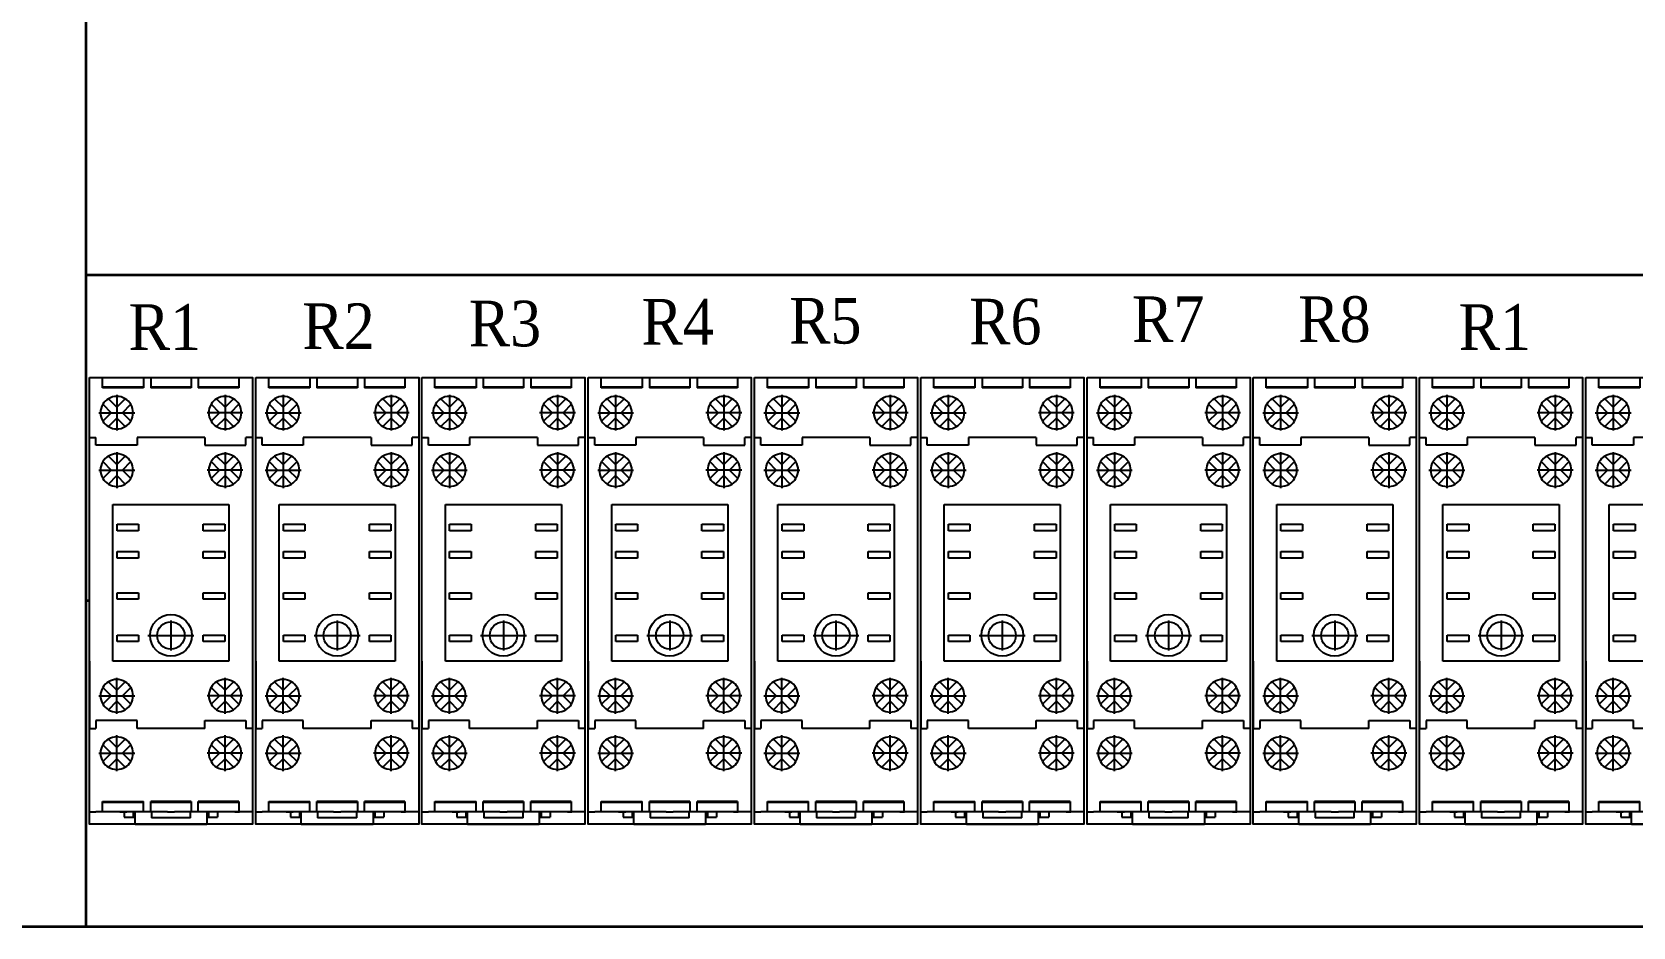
# Model space of a CAD drawing. Header units: millimetres. Extents: x 0 to 19177, y 0 to 12100.
# Drawn here: x 17176.8 to 17422.3, y 11194.9 to 11332.1 of the extents above; entities that cross this region are included whole.
import ezdxf

# ---------------------------------------------------------------- set-up
doc = ezdxf.new("R2010")
doc.units = ezdxf.units.MM
doc.header["$MEASUREMENT"] = 0
doc.linetypes.add('DOT_CENTER', pattern=[14, 12, -1, 0, -1])
doc.layers.add('1', color=7, linetype='Continuous')
doc.layers.add('mang', color=4, linetype='Continuous')
doc.layers.add('NetDam', color=7, linetype='Continuous', lineweight=35)
doc.styles.add('HOATBF.shx', font='', dxfattribs={"width": 0.9})
doc.styles.get('HOATBF.shx').set_extended_font_data('.VnAvant')

# ---------------------------------------------------------------- blocks, each defined once
blk = doc.blocks.new('RELAY PXC 2PDT')
at = {"color": 7, "linetype": 'Continuous'}
for p, q in [((2735.91, -1821.77), (2736.91, -1821.77)), ((2735.91, -1830.97), (2735.91, -1821.77)), ((2737.91, -1823.27), (2737.91, -1821.77)), ((2737.91, -1821.77), (2744.21, -1821.77)), ((2744.21, -1821.77), (2745.31, -1821.77)), ((2744.21, -1821.77), (2744.21, -1823.27)), ((2745.31, -1821.77), (2751.51, -1821.77)), ((2745.31, -1821.77), (2745.31, -1823.27)), ((2751.51, -1821.77), (2752.61, -1821.77)), ((2751.51, -1821.77), (2751.51, -1823.27)), ((2752.61, -1821.77), (2752.61, -1823.27)), ((2752.61, -1821.77), (2758.81, -1821.77)), ((2758.81, -1821.77), (2759.91, -1821.77)), ((2758.81, -1821.77), (2758.81, -1823.27)), ((2737.91, -1823.37), (2737.91, -1823.27)), ((2744.21, -1823.37), (2737.91, -1823.37)), ((2744.21, -1823.27), (2744.21, -1823.37)), ((2745.31, -1823.27), (2745.31, -1823.37)), ((2751.51, -1823.37), (2745.31, -1823.37)), ((2751.51, -1823.27), (2751.51, -1823.37)), ((2752.61, -1823.27), (2752.61, -1823.37)), ((2758.81, -1823.37), (2752.61, -1823.37)), ((2758.81, -1823.27), (2758.81, -1823.37)), ((2737.97, -1825.88), (2739.26, -1827.17)), ((2738.82, -1825.03), (2740.11, -1826.32)), ((2740.11, -1826.32), (2741.4, -1825.03)), ((2740.96, -1827.17), (2742.25, -1825.88)), ((2755.86, -1827.17), (2754.57, -1825.88)), ((2756.71, -1826.32), (2755.42, -1825.03)), ((2758, -1825.03), (2756.71, -1826.32)), ((2758.85, -1825.88), (2757.56, -1827.17)), ((2739.26, -1827.17), (2737.97, -1828.46)), ((2738.82, -1829.31), (2740.11, -1828.02)), ((2740.11, -1828.02), (2741.4, -1829.31)), ((2742.25, -1828.46), (2740.96, -1827.17)), ((2754.57, -1828.46), (2755.86, -1827.17)), ((2756.71, -1828.02), (2755.42, -1829.31)), ((2758, -1829.31), (2756.71, -1828.02)), ((2757.56, -1827.17), (2758.85, -1828.46)), ((2735.91, -1830.97), (2736.91, -1830.97)), ((2735.91, -1841.27), (2735.91, -1830.97)), ((2736.91, -1832.17), (2736.91, -1830.97)), ((2743.21, -1830.97), (2743.21, -1832.17)), ((2753.61, -1830.97), (2743.21, -1830.97)), ((2753.61, -1830.97), (2753.61, -1832.17)), ((2759.91, -1832.17), (2759.91, -1830.97)), ((2760.91, -1830.97), (2759.91, -1830.97)), ((2743.21, -1832.17), (2736.91, -1832.17)), ((2738.82, -1833.83), (2740.11, -1835.12)), ((2740.11, -1835.12), (2741.4, -1833.83)), ((2753.61, -1832.17), (2759.91, -1832.17)), ((2756.71, -1835.12), (2755.42, -1833.83)), ((2758, -1833.83), (2756.71, -1835.12)), ((2737.97, -1834.68), (2739.26, -1835.97)), ((2739.26, -1835.97), (2737.97, -1837.26)), ((2740.96, -1835.97), (2742.25, -1834.68)), ((2742.25, -1837.26), (2740.96, -1835.97)), ((2755.86, -1835.97), (2754.57, -1834.68)), ((2754.57, -1837.26), (2755.86, -1835.97)), ((2758.85, -1834.68), (2757.56, -1835.97)), ((2757.56, -1835.97), (2758.85, -1837.26)), ((2738.82, -1838.11), (2740.11, -1836.82)), ((2740.11, -1836.82), (2741.4, -1838.11)), ((2756.71, -1836.82), (2755.42, -1838.11)), ((2758, -1838.11), (2756.71, -1836.82)), ((2739.51, -1841.27), (2757.31, -1841.27)), ((2739.51, -1865.27), (2739.51, -1841.27)), ((2757.31, -1841.27), (2757.31, -1865.27)), ((2740.16, -1844.27), (2743.46, -1844.27)), ((2740.16, -1845.27), (2740.16, -1844.27)), ((2743.46, -1845.27), (2740.16, -1845.27)), ((2743.46, -1844.27), (2743.46, -1845.27)), ((2753.36, -1844.27), (2756.66, -1844.27)), ((2753.36, -1845.27), (2753.36, -1844.27)), ((2756.66, -1845.27), (2753.36, -1845.27)), ((2756.66, -1844.27), (2756.66, -1845.27)), ((2740.16, -1848.47), (2743.46, -1848.47)), ((2740.16, -1849.47), (2740.16, -1848.47)), ((2743.46, -1848.47), (2743.46, -1849.47)), ((2753.36, -1848.47), (2756.66, -1848.47)), ((2753.36, -1849.47), (2753.36, -1848.47)), ((2756.66, -1848.47), (2756.66, -1849.47)), ((2743.46, -1849.47), (2740.16, -1849.47)), ((2756.66, -1849.47), (2753.36, -1849.47)), ((2740.16, -1854.77), (2743.46, -1854.77)), ((2740.16, -1855.77), (2740.16, -1854.77)), ((2743.46, -1855.77), (2740.16, -1855.77)), ((2743.46, -1854.77), (2743.46, -1855.77)), ((2753.36, -1855.77), (2753.36, -1854.77)), ((2753.36, -1854.77), (2756.66, -1854.77)), ((2756.66, -1855.77), (2753.36, -1855.77)), ((2756.66, -1854.77), (2756.66, -1855.77)), ((2740.16, -1861.27), (2743.46, -1861.27)), ((2740.16, -1862.27), (2740.16, -1861.27)), ((2743.46, -1862.27), (2740.16, -1862.27)), ((2743.46, -1861.27), (2743.46, -1862.27)), ((2753.36, -1861.27), (2756.66, -1861.27)), ((2753.36, -1862.27), (2753.36, -1861.27)), ((2756.66, -1862.27), (2753.36, -1862.27)), ((2756.66, -1861.27), (2756.66, -1862.27)), ((2735.91, -1865.27), (2735.91, -1875.57)), ((2757.31, -1865.27), (2739.51, -1865.27)), ((2738.82, -1868.43), (2740.11, -1869.72)), ((2740.11, -1869.72), (2741.4, -1868.43)), ((2756.71, -1869.72), (2755.42, -1868.43)), ((2758, -1868.43), (2756.71, -1869.72)), ((2739.26, -1870.57), (2737.97, -1869.28)), ((2737.97, -1871.86), (2739.26, -1870.57)), ((2742.25, -1869.28), (2740.96, -1870.57)), ((2740.96, -1870.57), (2742.25, -1871.86)), ((2754.57, -1869.28), (2755.86, -1870.57)), ((2755.86, -1870.57), (2754.57, -1871.86)), ((2757.56, -1870.57), (2758.85, -1869.28)), ((2758.85, -1871.86), (2757.56, -1870.57)), ((2738.82, -1872.71), (2740.11, -1871.42)), ((2740.11, -1871.42), (2741.4, -1872.71)), ((2756.71, -1871.42), (2755.42, -1872.71)), ((2758, -1872.71), (2756.71, -1871.42)), ((2735.91, -1884.77), (2735.91, -1875.57)), ((2735.91, -1875.57), (2736.91, -1875.57)), ((2743.21, -1874.37), (2736.91, -1874.37)), ((2736.91, -1874.37), (2736.91, -1875.57)), ((2743.21, -1875.57), (2743.21, -1874.37)), ((2753.61, -1875.57), (2743.21, -1875.57)), ((2753.61, -1875.57), (2753.61, -1874.37)), ((2753.61, -1874.37), (2759.91, -1874.37)), ((2759.91, -1874.37), (2759.91, -1875.57)), ((2760.91, -1875.57), (2759.91, -1875.57)), ((2739.26, -1879.37), (2737.97, -1878.08)), ((2738.82, -1877.23), (2740.11, -1878.52)), ((2740.11, -1878.52), (2741.4, -1877.23)), ((2742.25, -1878.08), (2740.96, -1879.37)), ((2754.57, -1878.08), (2755.86, -1879.37)), ((2756.71, -1878.52), (2755.42, -1877.23)), ((2758, -1877.23), (2756.71, -1878.52)), ((2757.56, -1879.37), (2758.85, -1878.08)), ((2737.97, -1880.66), (2739.26, -1879.37)), ((2738.82, -1881.51), (2740.11, -1880.22)), ((2740.11, -1880.22), (2741.4, -1881.51)), ((2740.96, -1879.37), (2742.25, -1880.66)), ((2755.86, -1879.37), (2754.57, -1880.66)), ((2756.71, -1880.22), (2755.42, -1881.51)), ((2758, -1881.51), (2756.71, -1880.22)), ((2758.85, -1880.66), (2757.56, -1879.37)), ((2737.91, -1886.77), (2744.21, -1886.77)), ((2737.91, -1886.87), (2737.91, -1886.77)), ((2737.91, -1888.37), (2737.91, -1886.87)), ((2744.21, -1886.87), (2744.21, -1886.77)), ((2744.21, -1888.37), (2744.21, -1886.87)), ((2751.51, -1886.77), (2745.31, -1886.77)), ((2745.31, -1886.87), (2745.31, -1886.77)), ((2745.31, -1888.37), (2745.31, -1886.87)), ((2751.51, -1886.77), (2751.51, -1886.87)), ((2751.51, -1886.87), (2751.51, -1888.37)), ((2758.81, -1886.77), (2752.61, -1886.77)), ((2752.61, -1886.87), (2752.61, -1886.77)), ((2752.61, -1888.37), (2752.61, -1886.87)), ((2758.81, -1886.77), (2758.81, -1886.87)), ((2758.81, -1886.87), (2758.81, -1888.37)), ((2735.91, -1888.37), (2736.91, -1888.37)), ((2743.21, -1888.37), (2736.91, -1888.37)), ((2740.56, -1888.37), (2741.26, -1888.37)), ((2741.26, -1888.37), (2741.26, -1889.17)), ((2741.26, -1888.37), (2741.66, -1888.37)), ((2741.26, -1889.17), (2742.64, -1889.17)), ((2742.64, -1888.37), (2741.66, -1888.37)), ((2742.91, -1888.37), (2742.64, -1888.37)), ((2742.64, -1888.37), (2742.64, -1889.17)), ((2742.64, -1889.17), (2742.91, -1889.17)), ((2742.91, -1890.27), (2742.91, -1888.37)), ((2745.41, -1888.37), (2742.91, -1888.37)), ((2742.91, -1890.27), (2753.91, -1890.27)), ((2745.41, -1888.37), (2745.41, -1889.27)), ((2747.86, -1888.37), (2745.41, -1888.37)), ((2751.41, -1889.27), (2745.41, -1889.27)), ((2747.86, -1888.37), (2748.96, -1888.37)), ((2751.41, -1888.37), (2748.96, -1888.37)), ((2760.91, -1888.37), (2751.41, -1888.37)), ((2751.41, -1889.27), (2751.41, -1888.37)), ((2753.91, -1888.37), (2753.91, -1890.27)), ((2753.91, -1889.17), (2754.19, -1889.17)), ((2754.19, -1888.37), (2754.19, -1889.17)), ((2754.19, -1889.17), (2755.56, -1889.17)), ((2755.56, -1888.37), (2755.56, -1889.17)), ((2758.21, -1888.37), (2758.91, -1888.37))]:
    blk.add_line(p, q, dxfattribs=at)
at = {"color": 2, "linetype": 'Continuous'}
for p, q in [((2744.21, -1823.27), (2737.91, -1823.27)), ((2751.51, -1823.27), (2745.31, -1823.27)), ((2758.81, -1823.27), (2752.61, -1823.27)), ((2737.91, -1886.87), (2744.21, -1886.87)), ((2745.31, -1886.87), (2751.51, -1886.87)), ((2752.61, -1886.87), (2758.81, -1886.87))]:
    blk.add_line(p, q, dxfattribs=at)
at = {"color": 7}
blk.add_lwpolyline([(2735.91, -1821.77), (2760.91, -1821.77), (2760.91, -1890.27), (2735.91, -1890.27)], close=True, dxfattribs=at)
at = {"color": 7, "linetype": 'Continuous'}
for radius in [3.2, 2.1]:
    blk.add_circle((2748.41, -1861.32), radius, dxfattribs=at)
for centre, start, end in [((2740.11, -1827.17), 148.8865, 211.1135), ((2740.11, -1827.17), 121.1135, 148.8865), ((2740.11, -1827.17), 90, 121.1135), ((2740.11, -1827.17), 58.8865, 90), ((2740.11, -1827.17), 31.1135, 58.8865), ((2740.11, -1827.17), 328.8865, 31.1135), ((2756.71, -1827.17), 148.8865, 211.1135), ((2756.71, -1827.17), 121.1135, 148.8865), ((2756.71, -1827.17), 90, 121.1135), ((2756.71, -1827.17), 58.8865, 90), ((2756.71, -1827.17), 31.1135, 58.8865), ((2756.71, -1827.17), 328.8865, 31.1135), ((2740.11, -1827.17), 211.1135, 238.8865), ((2740.11, -1827.17), 301.1135, 328.8865), ((2756.71, -1827.17), 211.1135, 238.8865), ((2756.71, -1827.17), 301.1135, 328.8865), ((2740.11, -1827.17), 238.8865, 301.1135), ((2756.71, -1827.17), 238.8865, 301.1135), ((2740.11, -1835.97), 121.1135, 148.8865), ((2740.11, -1835.97), 58.8865, 121.1135), ((2740.11, -1835.97), 31.1135, 58.8865), ((2756.71, -1835.97), 121.1135, 148.8865), ((2756.71, -1835.97), 58.8865, 121.1135), ((2756.71, -1835.97), 31.1135, 58.8865), ((2740.11, -1835.97), 148.8865, 211.1135), ((2740.11, -1835.97), 0, 31.1135), ((2740.11, -1835.97), 328.8865, 0), ((2756.71, -1835.97), 148.8865, 180), ((2756.71, -1835.97), 180, 211.1135), ((2756.71, -1835.97), 328.8865, 31.1135), ((2740.11, -1835.97), 211.1135, 238.8865), ((2740.11, -1835.97), 238.8865, 301.1135), ((2740.11, -1835.97), 301.1135, 328.8865), ((2756.71, -1835.97), 211.1135, 238.8865), ((2756.71, -1835.97), 238.8865, 301.1135), ((2756.71, -1835.97), 301.1135, 328.8865), ((2740.11, -1870.57), 121.1135, 148.8865), ((2740.11, -1870.57), 58.8865, 121.1135), ((2740.11, -1870.57), 31.1135, 58.8865), ((2756.71, -1870.57), 121.1135, 148.8865), ((2756.71, -1870.57), 58.8865, 121.1135), ((2756.71, -1870.57), 31.1135, 58.8865), ((2740.11, -1870.57), 148.8865, 211.1135), ((2740.11, -1870.57), 360, 31.1135), ((2740.11, -1870.57), 328.8865, 360), ((2756.71, -1870.57), 148.8865, 180), ((2756.71, -1870.57), 180, 211.1135), ((2756.71, -1870.57), 328.8865, 31.1135), ((2740.11, -1870.57), 211.1135, 238.8865), ((2740.11, -1870.57), 238.8865, 301.1135), ((2740.11, -1870.57), 301.1135, 328.8865), ((2756.71, -1870.57), 211.1135, 238.8865), ((2756.71, -1870.57), 238.8865, 301.1135), ((2756.71, -1870.57), 301.1135, 328.8865), ((2740.11, -1879.37), 148.8865, 211.1135), ((2740.11, -1879.37), 121.1135, 148.8865), ((2740.11, -1879.37), 58.8865, 121.1135), ((2740.11, -1879.37), 31.1135, 58.8865), ((2740.11, -1879.37), 328.8865, 31.1135), ((2756.71, -1879.37), 148.8865, 211.1135), ((2756.71, -1879.37), 121.1135, 148.8865), ((2756.71, -1879.37), 58.8865, 121.1135), ((2756.71, -1879.37), 31.1135, 58.8865), ((2756.71, -1879.37), 328.8865, 31.1135), ((2740.11, -1879.37), 211.1135, 238.8865), ((2740.11, -1879.37), 301.1135, 328.8865), ((2756.71, -1879.37), 211.1135, 238.8865), ((2756.71, -1879.37), 301.1135, 328.8865), ((2740.11, -1879.37), 238.8865, 270), ((2740.11, -1879.37), 270, 301.1135), ((2756.71, -1879.37), 238.8865, 270), ((2756.71, -1879.37), 270, 301.1135)]:
    blk.add_arc(centre, 2.5, start, end, dxfattribs=at)
at = {"layer": '1', "color": 2, "linetype": 'DOT_CENTER'}
for p, q in [((2740.11, -1824.42), (2740.11, -1829.92)), ((2756.71, -1824.42), (2756.71, -1829.92)), ((2737.36, -1827.17), (2742.86, -1827.17)), ((2759.46, -1827.17), (2753.96, -1827.17)), ((2740.11, -1833.22), (2740.11, -1838.72)), ((2756.71, -1833.22), (2756.71, -1838.72)), ((2737.36, -1835.97), (2742.86, -1835.97)), ((2759.46, -1835.97), (2753.96, -1835.97)), ((2748.41, -1859.01), (2748.41, -1863.63)), ((2744.89, -1861.32), (2751.93, -1861.32)), ((2746.1, -1861.32), (2750.72, -1861.32)), ((2740.11, -1873.32), (2740.11, -1867.82)), ((2756.71, -1873.32), (2756.71, -1867.82)), ((2737.36, -1870.57), (2742.86, -1870.57)), ((2759.46, -1870.57), (2753.96, -1870.57)), ((2740.11, -1882.12), (2740.11, -1876.62)), ((2756.71, -1882.12), (2756.71, -1876.62)), ((2737.36, -1879.37), (2742.86, -1879.37)), ((2759.46, -1879.37), (2753.96, -1879.37))]:
    blk.add_line(p, q, dxfattribs=at)

msp = doc.modelspace()

# ---------------------------------------------------------------- linework, layer by layer
at = {"layer": 'NetDam', "color": 0}
for p, q in [((17185.09, 11194.87), (17185.09, 11474.87)), ((17185.09, 11294.87), (17575.09, 11294.87)), ((17185.59, 11244.87), (17185.09, 11244.87)), ((17575.09, 11194.87), (16945.09, 11194.87))]:
    msp.add_line(p, q, dxfattribs=at)

# ---------------------------------------------------------------- block references
at = {"color": 7}
for p in [(14449.68, 13100.89), (14475.18, 13100.89), (14500.68, 13100.89), (14526.18, 13100.89), (14551.68, 13100.89), (14577.18, 13100.89), (14602.68, 13100.89), (14628.18, 13100.89), (14653.68, 13100.89), (14679.18, 13100.89)]:
    msp.add_blockref('RELAY PXC 2PDT', p, dxfattribs=at)

# ---------------------------------------------------------------- texts
at = {"layer": 'mang', "color": 0, "char_height": 7, "width": 21.3239, "attachment_point": 1, "style": 'HOATBF.shx'}
for s, insert in [('{\\fTimes New Roman|b0|i0|c0|p18;\\C1;R1}', (17191.6, 11290.35)), ('{\\fTimes New Roman|b0|i0|c0|p18;\\C1;R2}', (17218.25, 11290.48)), ('{\\fTimes New Roman|b0|i0|c0|p18;\\C1;R3}', (17243.77, 11290.89)), ('{\\fTimes New Roman|b0|i0|c0|p18;\\C1;R4}', (17270.26, 11291.16)), ('{\\fTimes New Roman|b0|i0|c0|p18;\\C1;R5}', (17292.9, 11291.32)), ('{\\fTimes New Roman|b0|i0|c0|p18;\\C1;R6}', (17320.51, 11291.19)), ('{\\fTimes New Roman|b0|i0|c0|p18;\\C1;R7}', (17345.49, 11291.55)), ('{\\fTimes New Roman|b0|i0|c0|p18;\\C1;R8}', (17370.99, 11291.55)), ('{\\fTimes New Roman|b0|i0|c0|p18;\\C1;R1}', (17395.6, 11290.35))]:
    msp.add_mtext(s, dxfattribs=dict(at, insert=insert))

doc.saveas('drawing.dxf')
